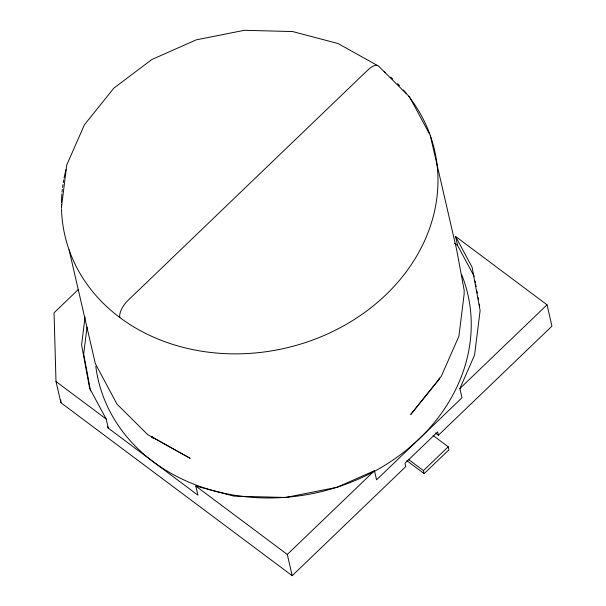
<?xml version="1.0" encoding="UTF-8"?>
<svg xmlns="http://www.w3.org/2000/svg" width="606" height="606" viewBox="0 0 606 606"><rect width="100%" height="100%" fill="white"/><g stroke="black" fill="none" stroke-linecap="round" stroke-linejoin="round"><path stroke-width="0.91" d="M61.517 206.919L66.743 164.991L84.401 124.821L113.905 88.09L151.78 59.555L196.261 39.844L244.332 30.3L292.706 31.565L338.087 43.556L377.386 65.463M85.06 317.067L81.59 344.882L89.627 388.226L106.171 419.026L108.269 428.131L197.92 495.163L195.814 486.065L233.939 496.132L285.676 497.488L337.095 487.277L374.455 470.718L376.561 479.823L461.984 397.756L459.863 388.56L474.581 355.078L480.126 310.567L472.097 267.223L455.553 236.423L547.029 304.818L551.952 326.149L438.403 435.237L435.373 432.964M87.044 327.096L83.689 353.987L90.529 390.878M439.464 378.038L438.343 380.583L438.895 379.697L410.694 414.519L441.289 376.265L458.909 336.201L464.12 294.38L464.181 290.372L456.591 249.43L430.328 135.661M78.295 289.532L54.048 312.817L55.994 381.515L60.903 402.748L292.198 575.7L405.74 466.612L404.967 463.279L437.638 431.896L438.403 435.237M292.198 575.7L287.289 554.46L374.455 470.718M459.863 388.56L547.029 304.818M448.228 446.789L448.925 449.826L424.132 473.642L423.435 470.612L448.228 446.789L433.101 435.479M454.682 243.377L457.674 245.612L474.218 276.412M408.308 459.303L423.435 470.612M406.74 460.636L424.132 473.642M55.994 381.515L106.171 419.026M195.814 486.065L287.289 554.46M151.97 436.82L153.288 438.13L151.545 436.774L190.193 458.318L147.667 434.593L116.973 404.119L95.339 363.63L69.076 249.861M429.404 133.843L409.558 96.892L378.788 66.342A14.37 6.348 -53.2 0 0 367.986 69.857L127.911 300.5A14.37 6.348 -53.2 0 0 119.821 317.536M107.376 426.465L108.269 428.131M455.553 236.423L457.674 245.612M475.074 281.025L475.415 282.873M475.755 284.714L476.096 286.562M476.952 291.168L477.293 293.016M478.149 297.629L478.49 299.47M479.346 304.083L479.687 305.924M60.82 399.93L60.903 402.748M461.651 274.586A189.686 159.439 -13 0 1 322.93 491.239A189.686 159.439 -13 0 1 95.786 366.282M408.747 96.415A189.686 159.439 -13 0 1 304.326 342.92A189.686 159.439 -13 0 1 61.486 208.926M61.464 208.002A189.686 159.439 -13 0 1 61.433 204.29M61.456 202.427A189.686 159.439 -13 0 1 61.873 193.988M62.039 192.102A189.686 159.439 -13 0 1 62.335 189.277M62.562 187.39A189.686 159.439 -13 0 1 62.956 184.565M63.244 182.686A189.686 159.439 -13 0 1 63.728 179.868M64.084 177.997A189.686 159.439 -13 0 1 65.986 169.642M384.121 71.508A189.686 159.439 -13 0 1 385.613 72.72M390.696 77.106A189.686 159.439 -13 0 1 392.817 79.045M397.597 83.704A189.686 159.439 -13 0 1 399.581 85.757M403.391 89.946A189.686 159.439 -13 0 1 406.421 93.513"/></g></svg>
